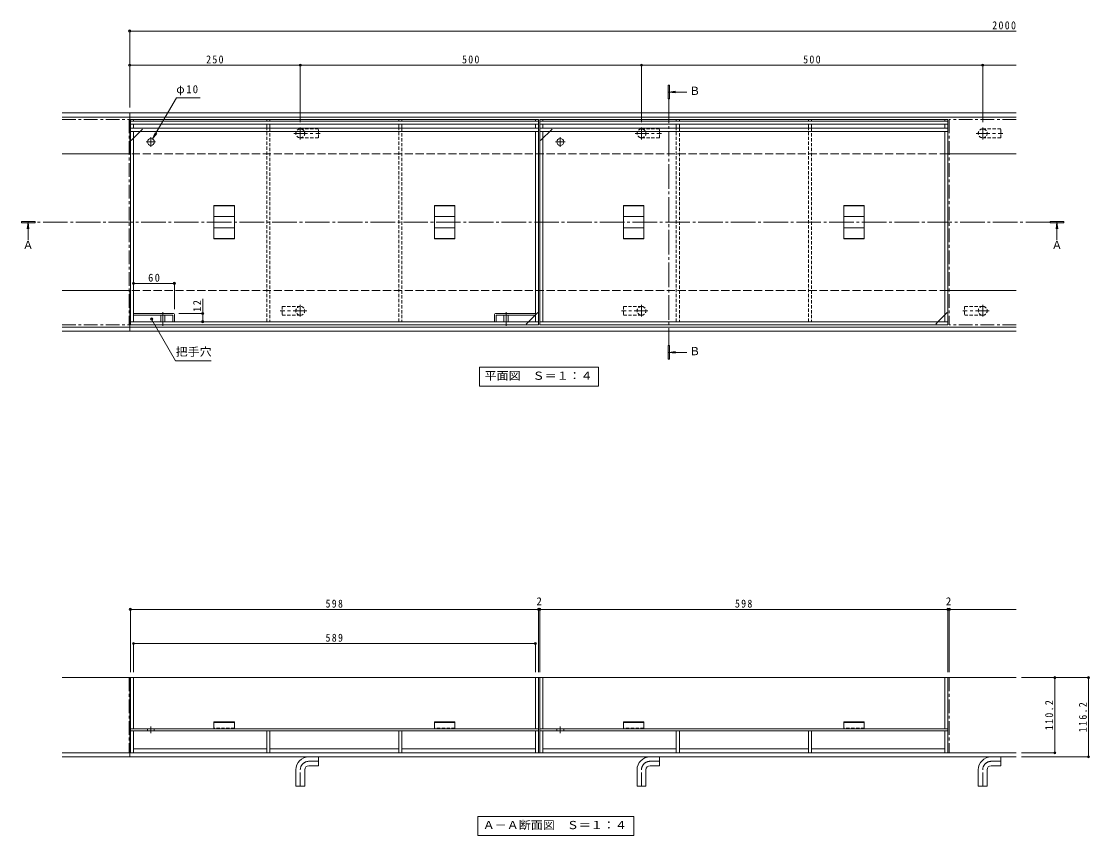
# Model space of a CAD drawing. Units: millimetres, scale not verified. Extents: x -1310 to 1549, y -1090 to 1067.
# Drawn here: x -1310 to 256, y -677 to 516 of the extents above; entities that cross this region are included whole.
import ezdxf
from ezdxf.enums import TextEntityAlignment as Align

# ---------------------------------------------------------------- set-up
doc = ezdxf.new("R2010")
doc.units = ezdxf.units.MM
doc.header["$LTSCALE"] = 4
doc.header["$PDMODE"] = 32
doc.header["$PDSIZE"] = 3.2
for name, pattern in [('CHAIN1', [8, 5, -1, 1, -1]), ('CHAIN2', [12, 9, -1, 1, -1]), ('DASHED1', [1.8, 1.2, -0.6]), ('DASHED3', [4, 3, -1])]:
    doc.linetypes.add(name, pattern=pattern)
for name, color, linetype, lineweight in [('4-0', 4, 'Continuous', 9), ('4-1', 2, 'Continuous', 9), ('4-2', 7, 'Continuous', 9), ('4-4', 7, 'Continuous', 9), ('4-5', 7, 'Continuous', 9), ('4-9', 5, 'Continuous', 5), ('4-A', 4, 'DASHED1', 9)]:
    doc.layers.add(name, color=color, linetype=linetype, lineweight=lineweight)
doc.styles.add('ＭＳ ゴシック', font='')
doc.styles.get('ＭＳ ゴシック').set_extended_font_data('MS Gothic')

msp = doc.modelspace()

# ---------------------------------------------------------------- linework, layer by layer
at = {"layer": '4-0'}
for p, q in [((-360.089, 422.765), (-362.089, 422.765)), ((-360.089, 402.765), (-360.089, 422.765)), ((-361.089, 412.531), (-351.174, 411.226)), ((-1309.78, 221.004), (-1289.78, 221.004)), ((-1300.014, 222.004), (-1301.319, 212.089)), ((-1289.78, 221.004), (-1289.78, 223.004)), ((197.986, 221.004), (217.986, 221.004)), ((207.752, 222.004), (206.447, 212.089)), ((217.986, 221.004), (217.986, 223.004)), ((-360.089, 41.243), (-362.089, 41.243)), ((-360.089, 21.243), (-360.089, 41.243)), ((-361.089, 31.009), (-351.174, 29.703))]:
    msp.add_line(p, q, dxfattribs=at)
at = {"layer": '4-0', "color": 7, "linetype": 'CHAIN2'}
for p, q in [((-361.089, 402.765), (-361.089, 41.243)), ((197.986, 222.004), (-1289.78, 222.004))]:
    msp.add_line(p, q, dxfattribs=at)
at = {"layer": '4-0'}
for points in [[(-362.089, 422.765), (-362.089, 402.765), (-360.089, 402.765)], [(-334.713, 412.531), (-361.089, 412.531), (-351.174, 413.837)], [(-1289.78, 223.004), (-1309.78, 223.004), (-1309.78, 221.004)], [(-1300.014, 195.629), (-1300.014, 222.004), (-1298.708, 212.089)], [(217.986, 223.004), (197.986, 223.004), (197.986, 221.004)], [(207.752, 195.629), (207.752, 222.004), (209.058, 212.089)], [(-362.089, 41.243), (-362.089, 21.243), (-360.089, 21.243)], [(-334.713, 31.009), (-361.089, 31.009), (-351.174, 32.314)]]:
    msp.add_lwpolyline(points, dxfattribs=at)
for points in [[(-362.089, 422.765), (-360.089, 422.765), (-362.089, 402.765), (-360.089, 402.765)], [(-1289.78, 223.004), (-1289.78, 221.004), (-1309.78, 223.004), (-1309.78, 221.004)], [(217.986, 223.004), (217.986, 221.004), (197.986, 223.004), (197.986, 221.004)], [(-362.089, 41.243), (-360.089, 41.243), (-362.089, 21.243), (-360.089, 21.243)]]:
    msp.add_solid(points, dxfattribs=at)
at = {"layer": '4-1'}
for p, q in [((147.986, 382.004), (-1250.014, 382.004)), ((147.986, 376.004), (-1250.014, 376.004)), ((-1151.014, 322.004), (-1151.014, 382.004)), ((-1150.014, 322.004), (-1250.014, 322.004)), ((147.986, 322.004), (47.986, 322.004)), ((-1150.014, 122.004), (-1250.014, 122.004)), ((-1151.014, 62.004), (-1151.014, 122.004)), ((147.986, 122.004), (47.986, 122.004)), ((147.986, 68.004), (-1250.014, 68.004)), ((147.986, 62.004), (-1250.014, 62.004)), ((-1250.014, -445.512), (147.986, -445.512)), ((-1151.014, -445.512), (-1151.014, -561.712)), ((-1250.014, -555.712), (147.986, -555.712)), ((-1250.014, -561.712), (147.986, -561.712))]:
    msp.add_line(p, q, dxfattribs=at)
at = {"layer": '4-1', "linetype": 'DASHED3'}
for p, q in [((47.986, 322.004), (-1150.014, 322.004)), ((47.986, 122.004), (-1150.014, 122.004))]:
    msp.add_line(p, q, dxfattribs=at)
at = {"layer": '4-2', "color": 3, "linetype": 'CHAIN1'}
for p, q in [((-1250.013, 372.504), (-1152.014, 372.504)), ((-1152.014, 372.504), (-1152.014, 71.504)), ((147.986, 372.504), (49.986, 372.504)), ((49.986, 372.504), (49.986, 71.504)), ((-1102.514, 90.105), (-1102.514, 69.494)), ((-599.514, 90.105), (-599.514, 69.494)), ((-1250.013, 71.504), (-1152.014, 71.504)), ((147.986, 71.504), (49.986, 71.504)), ((-1152.014, -445.512), (-1250.014, -445.512)), ((49.986, -445.512), (147.986, -445.512))]:
    msp.add_line(p, q, dxfattribs=at)
at = {"layer": '4-2', "color": 2}
for p, q in [((-552.014, 372.504), (-1150.014, 372.504)), ((47.986, 372.504), (-550.014, 372.504))]:
    msp.add_line(p, q, dxfattribs=at)
at = {"layer": '4-2'}
for p, q in [((-1150.014, 372.504), (-1150.014, 71.504)), ((-552.014, 370.004), (-1150.014, 370.004)), ((-552.014, 365.504), (-1150.014, 365.504)), ((-1145.513, 365.504), (-1145.513, 359.504)), ((-950.014, 372.504), (-945.514, 372.504)), ((-950.014, 370.004), (-950.014, 372.504)), ((-950.014, 359.504), (-950.014, 365.504)), ((-945.514, 370.004), (-945.514, 372.504)), ((-945.514, 359.504), (-945.514, 365.504)), ((-756.514, 359.504), (-756.514, 365.504)), ((-752.013, 370.004), (-752.013, 372.504)), ((-752.013, 359.504), (-752.013, 365.504)), ((-556.514, 365.504), (-556.514, 359.504)), ((-552.014, 71.504), (-552.014, 372.504)), ((-550.014, 372.504), (-550.014, 71.504)), ((47.986, 370.004), (-550.014, 370.004)), ((47.986, 365.504), (-550.014, 365.504)), ((-545.514, 365.504), (-545.514, 359.504)), ((-350.014, 372.504), (-345.514, 372.504)), ((-350.014, 370.004), (-350.014, 372.504)), ((-350.014, 359.504), (-350.014, 365.504)), ((-345.514, 370.004), (-345.514, 372.504)), ((-345.514, 359.504), (-345.514, 365.504)), ((-156.514, 359.504), (-156.514, 365.504)), ((-152.014, 370.004), (-152.014, 372.504)), ((-152.014, 359.504), (-152.014, 365.504)), ((43.486, 365.504), (43.486, 359.504)), ((47.986, 71.504), (47.986, 372.504)), ((-552.014, 359.504), (-1150.014, 359.504)), ((-552.014, 355.004), (-1150.014, 355.004)), ((-1135.513, 355.004), (-1145.513, 345.004)), ((-1145.513, 355.004), (-1145.513, 76.004)), ((-556.514, 76.004), (-556.514, 355.004)), ((47.986, 359.504), (-550.014, 359.504)), ((47.986, 355.004), (-550.014, 355.004)), ((-535.514, 355.004), (-545.514, 345.004)), ((-545.514, 355.004), (-545.514, 76.004)), ((43.486, 76.004), (43.486, 355.004)), ((-566.514, 76.004), (-556.514, 86.004)), ((33.486, 76.004), (43.486, 86.004)), ((-552.014, 76.004), (-1150.014, 76.004)), ((-552.014, 71.504), (-1150.014, 71.504)), ((47.986, 76.004), (-550.014, 76.004)), ((47.986, 71.504), (-550.014, 71.504)), ((-1150.014, -445.512), (-552.014, -445.512)), ((-1150.014, -445.512), (-1150.014, -523.712)), ((-1145.513, -445.512), (-1145.513, -520.512)), ((-556.514, -445.512), (-556.514, -520.512)), ((-552.014, -445.512), (-552.014, -523.712)), ((-550.014, -445.512), (47.986, -445.512)), ((-550.014, -445.512), (-550.014, -523.712)), ((-545.514, -445.512), (-545.514, -520.512)), ((43.486, -445.512), (43.486, -520.512)), ((47.986, -445.512), (47.986, -523.712)), ((-1150.014, -520.512), (-552.014, -520.512)), ((-1150.014, -523.712), (-552.014, -523.712)), ((-550.014, -520.512), (47.986, -520.512)), ((-550.014, -523.712), (47.986, -523.712))]:
    msp.add_line(p, q, dxfattribs=at)
at = {"layer": '4-2', "linetype": 'DASHED1'}
for p, q in [((-1145.513, 345.004), (-1150.014, 340.504)), ((-1135.513, 355.004), (-1131.013, 359.504)), ((-545.514, 345.004), (-550.014, 340.504)), ((-535.514, 355.004), (-531.013, 359.504)), ((-556.514, 86.004), (-552.014, 90.503)), ((43.486, 86.004), (47.986, 90.503)), ((-566.514, 76.004), (-571.014, 71.504)), ((33.486, 76.004), (28.986, 71.504)), ((-1125.014, -520.512), (-1125.014, -523.712)), ((-1115.014, -520.512), (-1115.014, -523.712)), ((-525.014, -520.512), (-525.014, -523.712)), ((-515.014, -520.512), (-515.014, -523.712))]:
    msp.add_line(p, q, dxfattribs=at)
at = {"layer": '4-2', "linetype": 'CHAIN2'}
for p, q in [((-1120.014, 346.504), (-1120.014, 332.504)), ((-520.014, 346.504), (-520.014, 332.504)), ((-1113.014, 339.504), (-1127.014, 339.504)), ((-513.014, 339.504), (-527.014, 339.504))]:
    msp.add_line(p, q, dxfattribs=at)
at = {"layer": '4-2', "color": 3}
for p, q in [((-1027.514, 246.459), (-997.514, 246.459)), ((-1027.514, 246.459), (-1027.514, 197.549)), ((-1027.514, 245.959), (-997.514, 245.959)), ((-997.514, 197.549), (-997.514, 246.459)), ((-674.514, 246.459), (-704.514, 246.459)), ((-704.514, 197.549), (-704.514, 246.459)), ((-674.514, 245.959), (-704.514, 245.959)), ((-674.514, 246.459), (-674.514, 197.549)), ((-427.514, 246.459), (-397.514, 246.459)), ((-427.514, 246.459), (-427.514, 197.549)), ((-427.514, 245.959), (-397.514, 245.959)), ((-397.514, 197.549), (-397.514, 246.459)), ((-74.514, 246.459), (-104.514, 246.459)), ((-104.514, 197.549), (-104.514, 246.459)), ((-74.514, 245.959), (-104.514, 245.959)), ((-74.514, 246.459), (-74.514, 197.549)), ((-1027.514, 230.37), (-997.514, 230.37)), ((-674.514, 230.37), (-704.514, 230.37)), ((-427.514, 230.37), (-397.514, 230.37)), ((-74.514, 230.37), (-104.514, 230.37)), ((-1027.514, 213.638), (-997.514, 213.638)), ((-674.514, 213.638), (-704.514, 213.638)), ((-427.514, 213.638), (-397.514, 213.638)), ((-74.514, 213.638), (-104.514, 213.638)), ((-1027.514, 198.049), (-997.514, 198.049)), ((-1027.514, 197.549), (-997.514, 197.549)), ((-674.514, 198.049), (-704.514, 198.049)), ((-674.514, 197.549), (-704.514, 197.549)), ((-427.514, 198.049), (-397.514, 198.049)), ((-427.514, 197.549), (-397.514, 197.549)), ((-74.514, 198.049), (-104.514, 198.049)), ((-74.514, 197.549), (-104.514, 197.549)), ((-1105.514, 85.704), (-1105.514, 76.004)), ((-1099.514, 85.704), (-1099.514, 76.004)), ((-602.514, 85.704), (-602.514, 76.004)), ((-596.514, 85.704), (-596.514, 76.004)), ((-1027.514, -510.512), (-997.514, -510.512)), ((-1027.514, -510.512), (-1027.514, -520.512)), ((-1027.514, -511.205), (-997.514, -511.205)), ((-997.514, -520.512), (-997.514, -510.512)), ((-704.514, -510.512), (-674.514, -510.512)), ((-704.514, -510.512), (-704.514, -520.512)), ((-704.514, -511.205), (-674.514, -511.205)), ((-674.514, -520.512), (-674.514, -510.512)), ((-427.514, -510.512), (-397.514, -510.512)), ((-427.514, -510.512), (-427.514, -520.512)), ((-427.514, -511.205), (-397.514, -511.205)), ((-397.514, -520.512), (-397.514, -510.512)), ((-104.514, -510.512), (-74.514, -510.512)), ((-104.514, -510.512), (-104.514, -520.512)), ((-104.514, -511.205), (-74.514, -511.205)), ((-74.514, -520.512), (-74.514, -510.512)), ((-997.514, -520.512), (-1027.514, -520.512)), ((-674.514, -520.512), (-704.514, -520.512)), ((-397.514, -520.512), (-427.514, -520.512)), ((-74.514, -520.512), (-104.514, -520.512))]:
    msp.add_line(p, q, dxfattribs=at)
at = {"layer": '4-2', "color": 4}
for p, q in [((-1087.047, 88.004), (-1145.513, 88.004)), ((-1088.48, 85.704), (-1145.513, 85.704)), ((-1087.814, 85.037), (-1087.814, 76.004)), ((-1085.514, 86.47), (-1085.514, 76.004)), ((-616.514, 86.47), (-616.514, 76.004)), ((-614.98, 88.004), (-556.514, 88.004)), ((-614.214, 85.037), (-614.214, 76.004)), ((-613.547, 85.704), (-556.514, 85.704))]:
    msp.add_line(p, q, dxfattribs=at)
at = {"layer": '4-2', "linetype": 'CHAIN1'}
for p, q in [((-1120.014, -517.236), (-1120.014, -526.989)), ((-520.014, -517.236), (-520.014, -526.989))]:
    msp.add_line(p, q, dxfattribs=at)
at = {"layer": '4-2', "color": 3, "linetype": 'DASHED1'}
for p, q in [((-997.514, -519.712), (-1027.514, -519.712)), ((-674.514, -519.712), (-704.514, -519.712)), ((-397.514, -519.712), (-427.514, -519.712)), ((-74.514, -519.712), (-104.514, -519.712))]:
    msp.add_line(p, q, dxfattribs=at)
at = {"layer": '4-2'}
for points in [[(-1150.014, 372.504), (-1145.513, 372.504), (-1145.513, 370.004)], [(-756.514, 370.004), (-756.514, 372.504), (-752.013, 372.504)], [(-552.014, 372.504), (-556.514, 372.504), (-556.514, 370.004)], [(-550.014, 372.504), (-545.514, 372.504), (-545.514, 370.004)], [(-156.514, 370.004), (-156.514, 372.504), (-152.014, 372.504)], [(47.986, 372.504), (43.486, 372.504), (43.486, 370.004)]]:
    msp.add_lwpolyline(points, dxfattribs=at)
at = {"layer": '4-2', "color": 3, "linetype": 'CHAIN1'}
for points in [[(-1152.014, -445.512), (-1152.014, -555.712), (-1250.014, -555.712)], [(49.986, -445.512), (49.986, -555.712), (147.986, -555.712)]]:
    msp.add_lwpolyline(points, dxfattribs=at)
at = {"layer": '4-2'}
for centre in [(-1120.014, 339.504), (-520.014, 339.504)]:
    msp.add_circle(centre, 5, dxfattribs=at)
at = {"layer": '4-2', "color": 4}
for centre, radius, start, end in [((-1088.48, 85.037), 0.667, 0, 90), ((-1087.047, 86.47), 1.533, 0, 90), ((-614.98, 86.47), 1.533, 90, 180), ((-613.547, 85.037), 0.667, 90, 180)]:
    msp.add_arc(centre, radius, start, end, dxfattribs=at)
at = {"layer": '4-4'}
for p, q in [((-1151.014, 503.204), (-1151.014, 390.004)), ((-1151.014, 502.004), (147.986, 502.004)), ((-1151.014, 452.004), (-901.014, 452.004)), ((-901.014, 453.204), (-901.014, 368.55)), ((-901.014, 452.004), (-401.013, 452.004)), ((-401.013, 453.204), (-401.013, 368.55)), ((-401.013, 452.004), (98.986, 452.004)), ((98.986, 453.204), (98.986, 368.55)), ((98.986, 452.004), (147.986, 452.004)), ((-1145.513, 132.148), (-1085.513, 132.148)), ((-1085.513, 133.348), (-1085.513, 94.47)), ((-1043.986, 88.004), (-1043.986, 109.69)), ((-1042.786, 88.004), (-1079.047, 88.004)), ((-1043.986, 76.004), (-1043.986, 88.004)), ((-1150.014, -344.312), (-1150.014, -437.512)), ((-552.014, -344.312), (-552.014, -437.512)), ((-550.014, -344.312), (-550.014, -437.512)), ((47.986, -344.312), (47.986, -437.512)), ((49.986, -344.312), (49.986, -437.512)), ((-1150.014, -345.512), (-552.014, -345.512)), ((-552.014, -345.512), (-550.014, -345.512)), ((-550.014, -345.512), (47.986, -345.512)), ((47.986, -345.512), (49.986, -345.512)), ((49.986, -345.512), (147.986, -345.512)), ((-1145.513, -394.312), (-1145.513, -437.512)), ((-1145.513, -395.512), (-556.514, -395.512)), ((-556.514, -394.312), (-556.514, -437.512)), ((255.317, -445.512), (155.986, -445.512)), ((204.748, -445.512), (204.748, -555.712)), ((254.117, -445.512), (254.117, -561.712)), ((205.948, -555.712), (155.986, -555.712)), ((255.317, -561.712), (155.986, -561.712))]:
    msp.add_line(p, q, dxfattribs=at)
for p in [(-1151.014, 502.004), (-1151.014, 452.004), (-901.014, 452.004), (-401.013, 452.004), (98.986, 452.004), (-1145.513, 132.148), (-1085.513, 132.148), (-1043.986, 88.004), (-1043.986, 76.004), (-1150.014, -345.512), (-552.014, -345.512), (-550.014, -345.512), (47.986, -345.512), (49.986, -345.512), (-1145.513, -395.512), (-556.514, -395.512), (204.748, -445.512), (254.117, -445.512), (204.748, -555.712), (254.117, -561.712)]:
    msp.add_point(p, dxfattribs=at)
at = {"layer": '4-5'}
for p, q in [((-1082.68, 404.167), (-1047.68, 404.167)), ((-1117.514, 343.834), (-1111.426, 351.768)), ((-638.214, 9.367), (-463.814, 9.367)), ((-638.214, 9.367), (-638.214, -18.633)), ((-463.814, 9.367), (-463.814, -18.633)), ((-638.214, -18.633), (-463.814, -18.633)), ((-640.826, -649.145), (-412.426, -649.145)), ((-640.826, -649.145), (-640.826, -677.145)), ((-412.426, -649.145), (-412.426, -677.145)), ((-640.826, -677.145), (-412.426, -677.145))]:
    msp.add_line(p, q, dxfattribs=at)
for points in [[(-1082.68, 404.167), (-1117.514, 343.834), (-1113.687, 353.073)], [(-1031.701, 18.912), (-1083.701, 18.912), (-1118.93, 79.93)]]:
    msp.add_lwpolyline(points, dxfattribs=at)
msp.add_point((-1118.93, 79.93), dxfattribs=at)
at = {"layer": '4-9', "linetype": 'DASHED1'}
for p, q in [((-950.014, 76.004), (-950.014, 359.504)), ((-945.514, 359.504), (-945.514, 76.004)), ((-756.514, 76.004), (-756.514, 359.504)), ((-752.013, 359.504), (-752.013, 76.004)), ((-350.014, 76.004), (-350.014, 359.504)), ((-345.514, 359.504), (-345.514, 76.004)), ((-156.514, 76.004), (-156.514, 359.504)), ((-152.014, 359.504), (-152.014, 76.004))]:
    msp.add_line(p, q, dxfattribs=at)
at = {"layer": '4-9'}
for p, q in [((-1150.014, -523.712), (-552.014, -523.712)), ((-1150.014, -523.712), (-1150.014, -555.712)), ((-1145.513, -523.712), (-1145.513, -555.712)), ((-950.014, -523.712), (-950.014, -555.712)), ((-945.514, -523.712), (-945.514, -555.712)), ((-756.514, -523.712), (-756.514, -555.712)), ((-752.013, -523.712), (-752.013, -555.712)), ((-556.514, -555.712), (-556.514, -523.712)), ((-552.014, -555.712), (-552.014, -523.712)), ((-550.014, -523.712), (47.986, -523.712)), ((-550.014, -523.712), (-550.014, -555.712)), ((-545.514, -523.712), (-545.514, -555.712)), ((-350.014, -523.712), (-350.014, -555.712)), ((-345.514, -523.712), (-345.514, -555.712)), ((-156.514, -523.712), (-156.514, -555.712)), ((-152.014, -523.712), (-152.014, -555.712)), ((43.486, -555.712), (43.486, -523.712)), ((47.986, -555.712), (47.986, -523.712)), ((-1145.513, -555.712), (-1150.014, -555.712)), ((-1145.513, -549.712), (-950.014, -549.712)), ((-945.514, -555.712), (-950.014, -555.712)), ((-945.514, -549.712), (-756.514, -549.712)), ((-752.013, -555.712), (-756.514, -555.712)), ((-752.013, -549.712), (-556.514, -549.712)), ((-552.014, -555.712), (-556.514, -555.712)), ((-545.514, -555.712), (-550.014, -555.712)), ((-545.514, -549.712), (-350.014, -549.712)), ((-345.514, -555.712), (-350.014, -555.712)), ((-345.514, -549.712), (-156.514, -549.712)), ((-152.014, -555.712), (-156.514, -555.712)), ((-152.014, -549.712), (43.486, -549.712)), ((47.986, -555.712), (43.486, -555.712))]:
    msp.add_line(p, q, dxfattribs=at)
at = {"layer": '4-A', "linetype": 'CHAIN1'}
for p, q in [((-901.014, 343.072), (-901.014, 360.55)), ((-401.013, 343.072), (-401.013, 360.55)), ((98.986, 343.072), (98.986, 360.55)), ((-910.475, 352.004), (-871.685, 352.004)), ((-410.475, 352.004), (-371.685, 352.004)), ((89.525, 352.004), (128.315, 352.004)), ((-901.014, 100.936), (-901.014, 83.458)), ((-401.013, 100.937), (-401.013, 83.458)), ((98.986, 100.936), (98.986, 83.458)), ((-891.552, 92.004), (-930.342, 92.004)), ((-391.552, 92.004), (-430.342, 92.004)), ((108.448, 92.004), (69.658, 92.004)), ((-888.514, -568.212), (-874.514, -568.212)), ((-388.514, -568.212), (-374.513, -568.212)), ((111.486, -568.212), (125.486, -568.212)), ((-901.014, -604.712), (-901.014, -580.712)), ((-401.013, -604.712), (-401.013, -580.712)), ((98.986, -604.712), (98.986, -580.712))]:
    msp.add_line(p, q, dxfattribs=at)
at = {"layer": '4-A'}
for p, q in [((-901.014, 358.504), (-874.513, 358.504)), ((-901.014, 345.504), (-874.513, 345.504)), ((-874.513, 345.504), (-874.513, 358.504)), ((-401.013, 358.504), (-374.513, 358.504)), ((-401.013, 345.504), (-374.513, 345.504)), ((-374.513, 345.504), (-374.513, 358.504)), ((98.986, 358.504), (125.487, 358.504)), ((98.986, 345.504), (125.487, 345.504)), ((125.487, 345.504), (125.487, 358.504)), ((-927.514, 98.504), (-927.514, 85.504)), ((-901.014, 98.504), (-927.514, 98.504)), ((-427.514, 98.504), (-427.514, 85.504)), ((-401.013, 98.504), (-427.514, 98.504)), ((72.486, 98.504), (72.486, 85.504)), ((98.986, 98.504), (72.486, 98.504)), ((-901.014, 85.504), (-927.514, 85.504)), ((-401.013, 85.504), (-427.514, 85.504)), ((98.986, 85.504), (72.486, 85.504))]:
    msp.add_line(p, q, dxfattribs=at)
at = {"layer": '4-A', "linetype": 'Continuous'}
for p, q in [((-888.514, -561.712), (-874.514, -561.712)), ((-874.514, -574.712), (-874.514, -561.712)), ((-388.514, -561.712), (-374.513, -561.712)), ((-374.513, -574.712), (-374.513, -561.712)), ((111.486, -561.712), (125.486, -561.712)), ((125.486, -574.712), (125.486, -561.712)), ((-888.514, -574.712), (-874.514, -574.712)), ((-388.514, -574.712), (-374.513, -574.712)), ((111.486, -574.712), (125.486, -574.712)), ((-907.514, -604.712), (-907.514, -580.712)), ((-894.514, -604.712), (-894.514, -580.712)), ((-407.514, -604.712), (-407.514, -580.712)), ((-394.513, -604.712), (-394.513, -580.712)), ((92.486, -604.712), (92.486, -580.712)), ((105.486, -604.712), (105.486, -580.712)), ((-907.514, -604.712), (-894.514, -604.712)), ((-407.514, -604.712), (-394.513, -604.712)), ((92.486, -604.712), (105.486, -604.712))]:
    msp.add_line(p, q, dxfattribs=at)
at = {"layer": '4-A'}
for centre, start, end in [((-901.014, 352.004), 90, 270), ((-901.014, 352.004), 270, 90), ((-401.013, 352.004), 90, 270), ((-401.013, 352.004), 270, 90), ((98.986, 352.004), 90, 270), ((98.986, 352.004), 270, 90), ((-901.014, 92.004), 90, 270), ((-901.014, 92.004), 270, 90), ((-401.013, 92.004), 90, 270), ((-401.013, 92.004), 270, 90), ((98.986, 92.004), 90, 270), ((98.986, 92.004), 270, 90)]:
    msp.add_arc(centre, 6.5, start, end, dxfattribs=at)
at = {"layer": '4-A', "linetype": 'Continuous'}
for centre, radius in [((-888.514, -580.712), 19), ((-388.514, -580.712), 19), ((111.486, -580.712), 19), ((-888.514, -580.712), 6), ((-388.514, -580.712), 6), ((111.486, -580.712), 6)]:
    msp.add_arc(centre, radius, 90, 180, dxfattribs=at)
at = {"layer": '4-A', "linetype": 'CHAIN1'}
for centre in [(-888.514, -580.712), (-388.514, -580.712), (111.486, -580.712)]:
    msp.add_arc(centre, 12.5, 90, 180, dxfattribs=at)

# ---------------------------------------------------------------- texts
at = {"layer": '4-0', "color": 2, "style": 'ＭＳ ゴシック'}
for s, p in [('Ｂ', (-331.018, 404.941)), ('Ａ', (-1307.935, 178.904)), ('Ａ', (199.831, 178.904)), ('Ｂ', (-331.018, 23.418))]:
    msp.add_text(s, height=11.73, dxfattribs=at).set_placement(p, align=Align.BOTTOM_LEFT)
at = {"layer": '4-4', "color": 2, "style": 'ＭＳ ゴシック'}
for p in [(-555.014, -343.112), (44.986, -343.112)]:
    msp.add_text('2', height=11.73, dxfattribs=at).set_placement(p, align=Align.BOTTOM_LEFT)
at = {"layer": '4-4', "color": 2, "char_height": 11.73, "attachment_point": 7, "style": 'ＭＳ ゴシック'}
for s, insert in [('\\T1.28;\\W0.9;2000', (112.986, 504.404)), ('\\T1.27;\\W0.9;250', (-1039.014, 454.404)), ('\\T1.27;\\W0.9;500', (-664.014, 454.404)), ('\\T1.27;\\W0.9;500', (-164.014, 454.404)), ('\\T1.27;\\W0.95;60', (-1124.013, 134.548)), ('\\T1.27;\\W0.9;598', (-864.014, -343.112)), ('\\T1.27;\\W0.9;598', (-264.014, -343.112)), ('\\T1.27;\\W0.9;589', (-864.014, -393.112))]:
    msp.add_mtext(s, dxfattribs=dict(at, insert=insert))
at = {"layer": '4-4', "color": 2, "char_height": 11.73, "attachment_point": 7, "rotation": 90, "style": 'ＭＳ ゴシック'}
for s, insert in [('\\T1.27;\\W0.95;12', (-1046.386, 90.564)), ('\\T1.28;\\W0.9;110.2', (202.348, -522.612)), ('\\T1.28;\\W0.9;116.2', (251.717, -525.612))]:
    msp.add_mtext(s, dxfattribs=dict(at, insert=insert))
at = {"layer": '4-5', "color": 2, "style": 'ＭＳ ゴシック', "width": 1.1}
for s, p in [('把手穴', (-1083.701, 22.512)), ('平面図\u3000Ｓ＝１：４', (-631.014, -12.633)), ('Ａ－Ａ断面図\u3000Ｓ＝１：４', (-633.626, -671.145))]:
    msp.add_text(s, height=11.73, dxfattribs=at).set_placement(p, align=Align.BOTTOM_LEFT)
at = {"layer": '4-5', "color": 2, "insert": (-1082.68, 407.767), "char_height": 11.73, "attachment_point": 7, "style": 'ＭＳ ゴシック'}
msp.add_mtext('\\T1.19;φ10', dxfattribs=at)

doc.saveas('drawing.dxf')
